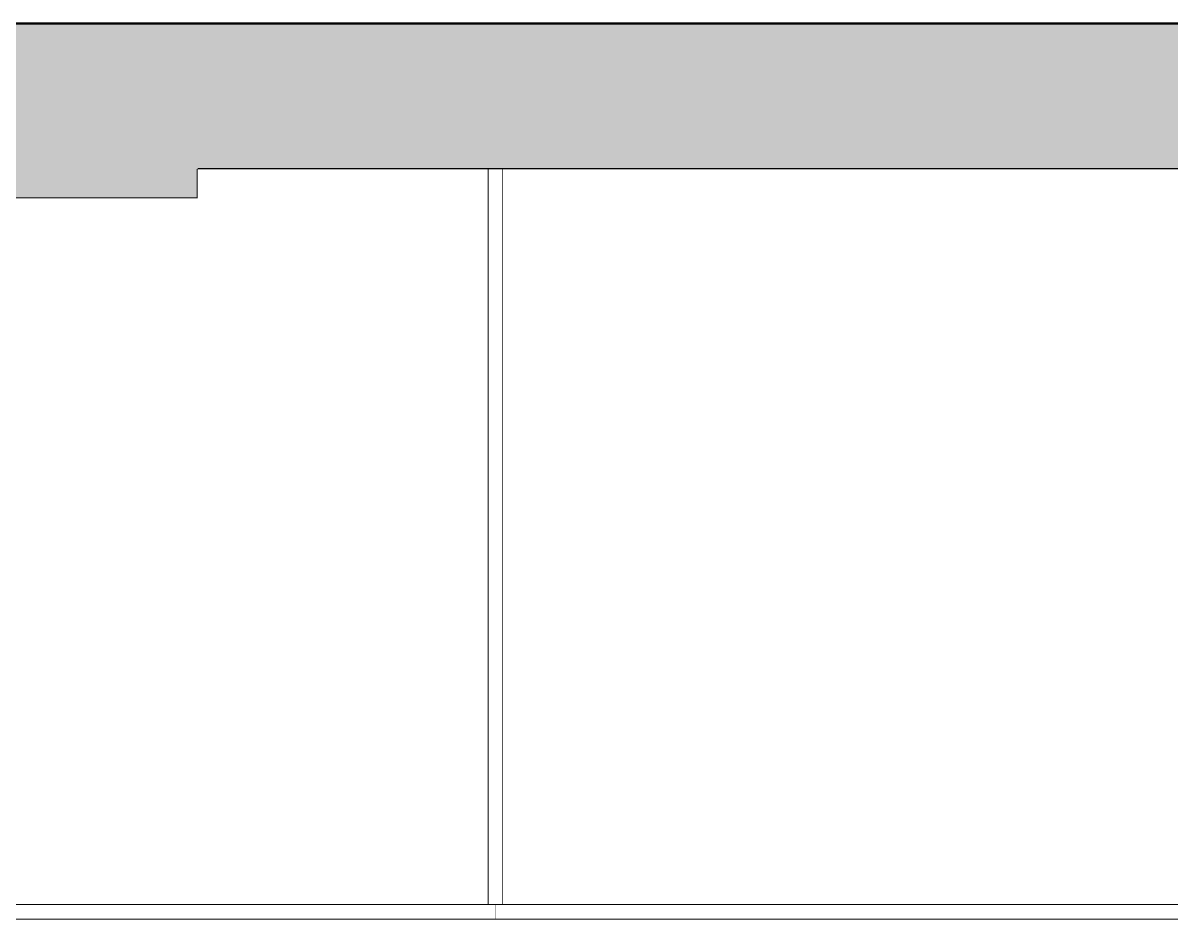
# Model space of a CAD drawing. Header units: millimetres. Extents: x -46169 to 237885, y -84465 to 18123.
# Drawn here: x 222310 to 223098, y -81568 to -80953 of the extents above; entities that cross this region are included whole.
import ezdxf

# ---------------------------------------------------------------- set-up
doc = ezdxf.new("R2010")
doc.units = ezdxf.units.MM
doc.header["$MEASUREMENT"] = 0
doc.linetypes.add('Wipeout_Contour', pattern=[1000, 0, -1000])
doc.layers.add('New_A-20-M_Floor_Slab', color=7, linetype='Continuous')
doc.layers.add('New_A-25-M_Curtain_Wall', color=7, linetype='Continuous')
doc.layers.add('New_A-20-M_Floor_Slab_Pen_No__29', color=7, linetype='Continuous', lineweight=50, true_color=0x2a2a2a)
doc.layers.add('New_A-20-M_Floor_Slab_Pen_No__81', color=7, linetype='Continuous', lineweight=20, true_color=0x6a6a6a)
doc.layers.add('New_A-25-M_Curtain_Wall_Pen_No__87', color=8, linetype='Continuous', lineweight=20)

# ---------------------------------------------------------------- blocks, each defined once
blk = doc.blocks.new('Section Elem_266_4', base_point=(208268.76, -84332.61))
at = {"color": 254, "linetype": 'Wipeout_Contour', "lineweight": 0, "ltscale": 43042086.18620662}
blk.add_wipeout([(222238.62, -80784.11), (222303.32, -80784.11), (222303.32, -80953.11), (233391.17, -80953.11), (233391.17, -80952.86), (233326.46, -80952.86), (233326.46, -80783.86), (233391.17, -80783.86), (233391.17, -80715.11), (233320.44, -80715.11), (233320.44, -80952.36), (233285.44, -80952.36), (233285.44, -80942.36), (233310.44, -80942.36), (233310.44, -80715.11), (233045.44, -80715.11), (233045.44, -80952.36), (233010.44, -80952.36), (233010.44, -80942.36), (233035.44, -80942.36), (233035.44, -80715.11), (232495.44, -80715.11), (232495.44, -80942.36), (232520.94, -80942.36), (232520.94, -80952.36), (232459.94, -80952.36), (232459.94, -80942.36), (232485.44, -80942.36), (232485.44, -80715.11), (231945.44, -80715.11), (231945.44, -80942.36), (231970.44, -80942.36), (231970.44, -80952.36), (231909.94, -80952.36), (231909.94, -80942.36), (231935.44, -80942.36), (231935.44, -80715.11), (231395.44, -80715.11), (231395.44, -80942.36), (231420.44, -80942.36), (231420.44, -80952.36), (231359.94, -80952.36), (231359.94, -80942.36), (231385.44, -80942.36), (231385.44, -80715.11), (230845.44, -80715.11), (230845.44, -80942.36), (230870.44, -80942.36), (230870.44, -80952.36), (230809.94, -80952.36), (230809.94, -80942.36), (230835.44, -80942.36), (230835.44, -80715.11), (230295.44, -80715.11), (230295.44, -80942.36), (230320.44, -80942.36), (230320.44, -80952.36), (230259.94, -80952.36), (230259.94, -80942.36), (230285.44, -80942.36), (230285.44, -80715.11), (229745.44, -80715.11), (229745.44, -80942.36), (229770.44, -80942.36), (229770.44, -80952.36), (229710.44, -80952.36), (229710.44, -80942.36), (229735.44, -80942.36), (229735.44, -80715.11), (229195.44, -80715.11), (229195.44, -80942.36), (229220.94, -80942.36), (229220.94, -80952.36), (229159.94, -80952.36), (229159.94, -80942.36), (229185.44, -80942.36), (229185.44, -80715.11), (228645.44, -80715.11), (228645.44, -80942.36), (228670.44, -80942.36), (228670.44, -80952.36), (228610.44, -80952.36), (228610.44, -80942.36), (228635.44, -80942.36), (228635.44, -80715.11), (228095.44, -80715.11), (228095.44, -80942.36), (228120.94, -80942.36), (228120.94, -80952.36), (228059.94, -80952.36), (228059.94, -80942.36), (228085.44, -80942.36), (228085.44, -80715.11), (227545.44, -80715.11), (227545.44, -80942.36), (227570.44, -80942.36), (227570.44, -80952.36), (227510.44, -80952.36), (227510.44, -80942.36), (227535.44, -80942.36), (227535.44, -80715.11), (226995.44, -80715.11), (226995.44, -80942.36), (227020.94, -80942.36), (227020.94, -80952.36), (226959.94, -80952.36), (226959.94, -80942.36), (226985.44, -80942.36), (226985.44, -80715.11), (226445.44, -80715.11), (226445.44, -80942.36), (226470.44, -80942.36), (226470.44, -80952.36), (226409.94, -80952.36), (226409.94, -80942.36), (226435.44, -80942.36), (226435.44, -80715.11), (225895.44, -80715.11), (225895.44, -80942.36), (225920.44, -80942.36), (225920.44, -80952.36), (225860.44, -80952.36), (225860.44, -80942.36), (225885.44, -80942.36), (225885.44, -80715.11), (225345.44, -80715.11), (225345.44, -80942.36), (225370.94, -80942.36), (225370.94, -80952.36), (225309.94, -80952.36), (225309.94, -80942.36), (225335.44, -80942.36), (225335.44, -80715.11), (224795.44, -80715.11), (224795.44, -80942.36), (224820.44, -80942.36), (224820.44, -80952.36), (224760.44, -80952.36), (224760.44, -80942.36), (224785.44, -80942.36), (224785.44, -80715.11), (224245.44, -80715.11), (224245.44, -80942.36), (224270.94, -80942.36), (224270.94, -80952.36), (224209.94, -80952.36), (224209.94, -80942.36), (224235.44, -80942.36), (224235.44, -80715.11), (223695.44, -80715.11), (223695.44, -80942.36), (223720.44, -80942.36), (223720.44, -80952.36), (223660.44, -80952.36), (223660.44, -80942.36), (223685.44, -80942.36), (223685.44, -80715.11), (223145.44, -80715.11), (223145.44, -80942.36), (223170.94, -80942.36), (223170.94, -80952.36), (223109.94, -80952.36), (223109.94, -80942.36), (223135.44, -80942.36), (223135.44, -80715.11), (222595.44, -80715.11), (222595.44, -80942.36), (222620.44, -80942.36), (222620.44, -80952.36), (222585.44, -80952.36), (222585.44, -80715.11), (222320.44, -80715.11), (222320.44, -80942.36), (222345.44, -80942.36), (222345.44, -80952.36), (222310.44, -80952.36), (222310.44, -80715.11), (222238.62, -80715.11)], dxfattribs=at).dxf.layer = 'New_A-20-M_Floor_Slab'
blk = doc.blocks.new('Section Elem_311_4', base_point=(208268.76, -84332.61))
at = {"layer": 'New_A-20-M_Floor_Slab_Pen_No__81', "linetype": 'Continuous', "lineweight": 0, "true_color": 0x353535}
blk.add_hatch(color=250, dxfattribs=at).paths.add_polyline_path([(222430.28, -81073.11), (222430.28, -80953.11), (221407.19, -80953.11), (221407.19, -81073.11)])
at = {"layer": 'New_A-20-M_Floor_Slab_Pen_No__29', "linetype": 'Continuous'}
for p, q in [((222430.28, -80953.11), (221407.19, -80953.11)), ((222430.28, -81053.11), (222430.28, -81073.11)), ((222430.28, -81073.11), (221407.19, -81073.11))]:
    blk.add_line(p, q, dxfattribs=at)
blk = doc.blocks.new('Section Elem_319_4', base_point=(208268.76, -84332.61))
at = {"layer": 'New_A-20-M_Floor_Slab_Pen_No__81', "linetype": 'Continuous', "lineweight": 0, "true_color": 0x353535}
blk.add_hatch(color=250, dxfattribs=at).paths.add_polyline_path([(233199.51, -81053.11), (233199.51, -80953.11), (222430.28, -80953.11), (222430.28, -81053.11)])
at = {"layer": 'New_A-20-M_Floor_Slab_Pen_No__29', "linetype": 'Continuous'}
for p, q in [((233199.51, -80953.11), (222430.28, -80953.11)), ((233199.51, -81053.11), (222430.28, -81053.11))]:
    blk.add_line(p, q, dxfattribs=at)
blk = doc.blocks.new('Section Elem_355_4', base_point=(208268.76, -84332.61))
at = {"color": 254, "linetype": 'Wipeout_Contour', "lineweight": 0, "ltscale": 948043.208111}
blk.add_wipeout([(222627.64, -81053.11), (222627.64, -81557.61), (222629.6, -81557.61), (222629.6, -81053.11)], dxfattribs=at).dxf.layer = 'New_A-25-M_Curtain_Wall'
at = {"color": 254, "linetype": 'Wipeout_Contour', "lineweight": 0, "ltscale": 948065.305651}
blk.add_wipeout([(222629.6, -81053.11), (222629.6, -81557.61), (222639.4, -81557.61), (222639.4, -81053.11)], dxfattribs=at).dxf.layer = 'New_A-25-M_Curtain_Wall'
at = {"layer": 'New_A-25-M_Curtain_Wall_Pen_No__87', "linetype": 'Continuous'}
for p, q in [((222629.6, -81557.61), (222629.6, -81053.11)), ((222639.4, -81557.61), (222639.4, -81053.11))]:
    blk.add_line(p, q, dxfattribs=at)
blk = doc.blocks.new('Section Elem_379_4', base_point=(208268.76, -84332.61))
at = {"color": 254, "linetype": 'Wipeout_Contour', "lineweight": 0, "ltscale": 949901.192922}
blk.add_wipeout([(222639.4, -81053.11), (222639.4, -81557.61), (223606.59, -81557.61), (223606.59, -81053.11)], dxfattribs=at).dxf.layer = 'New_A-25-M_Curtain_Wall'
blk = doc.blocks.new('Section Elem_381_4', base_point=(208268.76, -84332.61))
at = {"color": 254, "linetype": 'Wipeout_Contour', "lineweight": 0, "ltscale": 1419725.199861323}
blk.add_wipeout([(222430.28, -81073.11), (221667.67, -81073.11), (221667.67, -81557.61), (222627.64, -81557.61), (222627.64, -81053.11), (222430.28, -81053.11)], dxfattribs=at).dxf.layer = 'New_A-25-M_Curtain_Wall'
blk = doc.blocks.new('Section Elem_390_4', base_point=(208268.76, -84332.61))
at = {"color": 254, "linetype": 'Wipeout_Contour', "lineweight": 0, "ltscale": 946594.010396}
blk.add_wipeout([(222634.51, -81567.61), (222634.51, -81557.61), (221662.81, -81557.61), (221662.81, -81567.61)], dxfattribs=at).dxf.layer = 'New_A-25-M_Curtain_Wall'
at = {"layer": 'New_A-25-M_Curtain_Wall_Pen_No__87', "linetype": 'Continuous'}
for p, q in [((222634.51, -81557.61), (221662.81, -81557.61)), ((222634.51, -81567.61), (222634.51, -81557.61)), ((222634.51, -81567.61), (221662.81, -81567.61))]:
    blk.add_line(p, q, dxfattribs=at)
blk = doc.blocks.new('Section Elem_391_4', base_point=(208268.76, -84332.61))
at = {"color": 254, "linetype": 'Wipeout_Contour', "lineweight": 0, "ltscale": 950256.635843}
blk.add_wipeout([(223613.15, -81567.61), (223613.15, -81557.61), (222634.51, -81557.61), (222634.51, -81567.61)], dxfattribs=at).dxf.layer = 'New_A-25-M_Curtain_Wall'
at = {"layer": 'New_A-25-M_Curtain_Wall_Pen_No__87', "linetype": 'Continuous'}
for p, q in [((223613.15, -81557.61), (222634.51, -81557.61)), ((223613.15, -81567.61), (222634.51, -81567.61))]:
    blk.add_line(p, q, dxfattribs=at)

msp = doc.modelspace()

# ---------------------------------------------------------------- block references
at = {"layer": 'New_A-20-M_Floor_Slab'}
msp.add_blockref('Section Elem_266_4', (208268.76, -84332.61), dxfattribs=at)

# ---------------------------------------------------------------- next in the draw order: block references
for name in ['Section Elem_311_4', 'Section Elem_319_4']:
    msp.add_blockref(name, (208268.76, -84332.61), dxfattribs=at)

# ---------------------------------------------------------------- next in the draw order: block references
at = {"layer": 'New_A-25-M_Curtain_Wall'}
msp.add_blockref('Section Elem_355_4', (208268.76, -84332.61), dxfattribs=at)

# ---------------------------------------------------------------- next in the draw order: block references
for name in ['Section Elem_381_4', 'Section Elem_379_4']:
    msp.add_blockref(name, (208268.76, -84332.61), dxfattribs=at)

# ---------------------------------------------------------------- next in the draw order: block references
msp.add_blockref('Section Elem_390_4', (208268.76, -84332.61), dxfattribs=at)

# ---------------------------------------------------------------- next in the draw order: block references
msp.add_blockref('Section Elem_391_4', (208268.76, -84332.61), dxfattribs=at)

doc.saveas('drawing.dxf')
